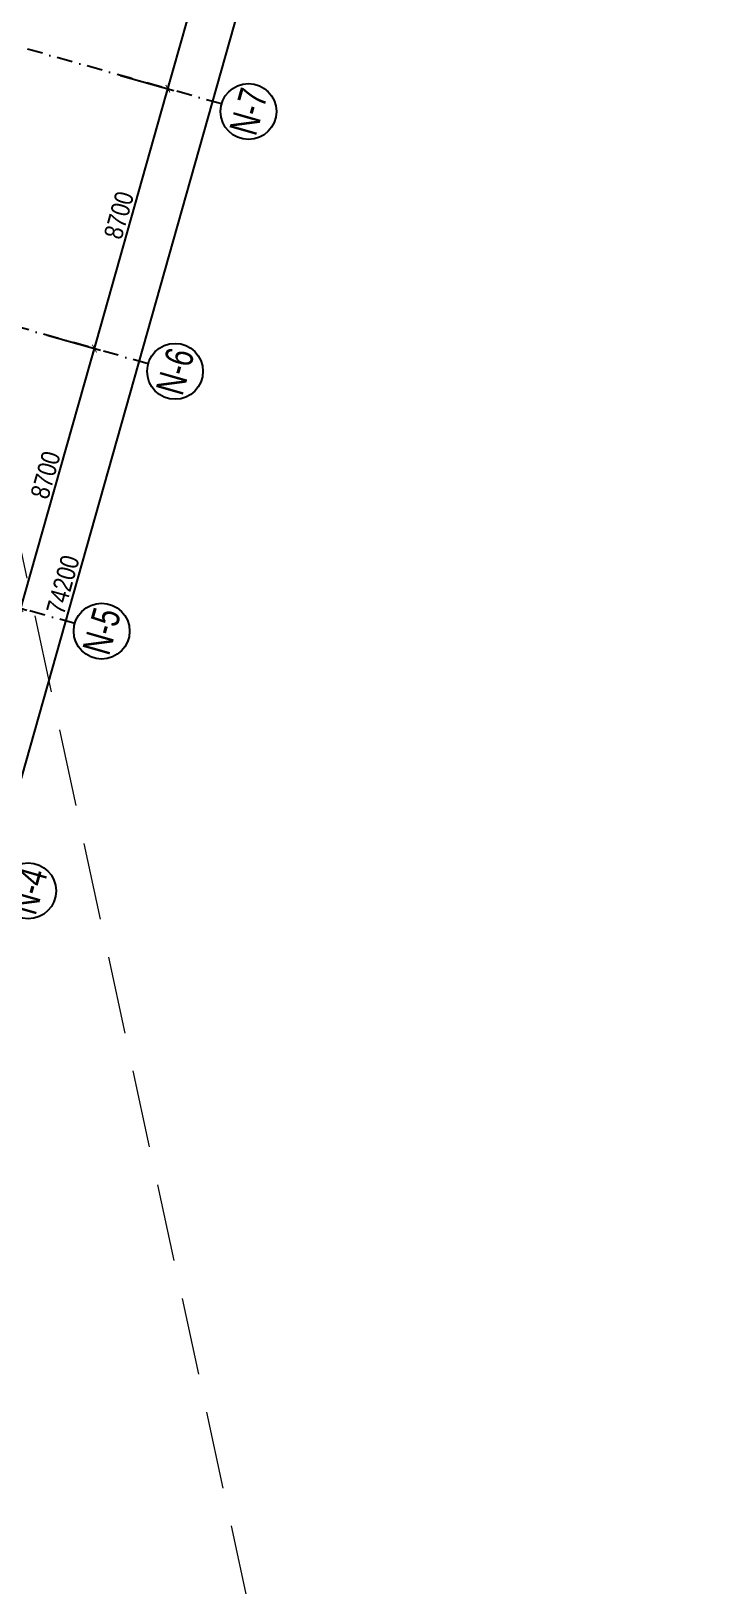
# Model space of a CAD drawing. Header units: millimetres. Extents: x -1534340 to 1713810, y -1348191 to 1114081.
# Drawn here: x 1543597 to 1565858, y -261138 to -211061 of the extents above; entities that cross this region are included whole.
import ezdxf
from ezdxf.enums import TextEntityAlignment as Align

# ---------------------------------------------------------------- set-up
doc = ezdxf.new("R2010")
doc.units = ezdxf.units.MM
doc.header["$LTSCALE"] = 100
doc.header["$PDMODE"] = 32
doc.header["$PDSIZE"] = 2.5
doc.linetypes.add('xref.asix of  podium$0$xref.asix of  podium$0$DASHDOT', pattern=[1, 0.5, -0.25, 0, -0.25])
doc.linetypes.add('Xref.Asix of Basement B2$0$HIDDEN', pattern=[0.375, 0.25, -0.125])
for name, color, linetype in [('ccu12-Manh', 8, 'Continuous'), ('xref.asix of  podium$0$xref.asix of  podium$0$KT-Kich thuoc', 9, 'Continuous'), ('xref.asix of  podium$0$xref.asix of  podium$0$KT-Luoi truc South Tower', 8, 'xref.asix of  podium$0$xref.asix of  podium$0$DASHDOT'), ('xref.asix of  podium$0$xref.asix of  podium$0$ST_MBDV Cot vach 220805$0$AUDIT_I_220805193045-1', 50, 'Continuous')]:
    doc.layers.add(name, color=color, linetype=linetype)
doc.layers.add('Xref.Asix of Basement B2$0$KT-Chi gioi XD', color=7, linetype='Xref.Asix of Basement B2$0$HIDDEN', true_color=0x0066cc)
doc.styles.add('Arial Narrow', font='ARIALN.TTF')
doc.styles.add('xref.asix of  podium$0$xref.asix of  podium$0$ST_MBDV Cot vach 220805$0$HBA-Text', font='GOTHIC.TTF')
doc.dimstyles.new('CCU_1-200', dxfattribs={"dimscale": 200, "dimtxt": 3, "dimasz": 1, "dimexe": 1, "dimexo": 2, "dimgap": 0.5, "dimtad": 1, "dimdec": 0, "dimdsep": 46, "dimtxsty": 'Arial Narrow', "dimblk": 'ARCHTICK', "dimcen": -1, "dimdle": 1, "dimclrd": 256, "dimclre": 256, "dimclrt": 3, "dimadec": 0, "dimazin": 2, "dimtfac": 0.1, "dimtdec": 0, "dimtix": 1, "dimtmove": 2, "dimatfit": 1, "dimfxl": 1, "dimtvp": 0.833333, "dimtolj": 1, "dimtzin": 12, "dimarcsym": 0})

# ---------------------------------------------------------------- blocks, each defined once
blk = doc.blocks.new('_ARCHTICK')
at = {"color": 0, "linetype": 'ByBlock', "const_width": 0.15}
blk.add_lwpolyline([(-0.5, -0.5), (0.5, 0.5)], dxfattribs=at)
blk = doc.blocks.new('*D2933')
at = {"layer": 'Defpoints', "color": 0, "transparency": 16777216}
for p in [(1546095, -212381, 0), (1548004, -212920), (1543729, -220753, 0)]:
    blk.add_point(p, dxfattribs=at)
at = {"layer": 'xref.asix of  podium$0$xref.asix of  podium$0$KT-Kich thuoc', "lineweight": -2, "transparency": 16777216}
for p, q in [((1545584, -221485), (1548058, -212728)), ((1546480, -212490), (1548196, -212974)), ((1544114, -220862), (1545831, -221347))]:
    blk.add_line(p, q, dxfattribs=at)
at = {"layer": 'xref.asix of  podium$0$xref.asix of  podium$0$KT-Kich thuoc', "lineweight": -2, "transparency": 16777216, "xscale": 200, "yscale": 200, "zscale": 200}
for p, rotation in [((1548004, -212920), 74.22121922395897), ((1545638, -221292), 254.221219223959)]:
    blk.add_blockref('_ARCHTICK', p, dxfattribs=dict(at, rotation=rotation))
at = {"layer": 'xref.asix of  podium$0$xref.asix of  podium$0$KT-Kich thuoc', "color": 3, "transparency": 16777216, "insert": (1546430, -216996), "char_height": 600, "attachment_point": 5, "rotation": 74.2212, "style": 'Arial Narrow'}
blk.add_mtext('\\A1;8700', dxfattribs=at)
blk = doc.blocks.new('*D2934')
at = {"layer": 'Defpoints', "color": 0, "transparency": 16777216}
for p in [(1543729, -220753, 0), (1545638, -221292), (1541364, -229125, 0)]:
    blk.add_point(p, dxfattribs=at)
at = {"layer": 'xref.asix of  podium$0$xref.asix of  podium$0$KT-Kich thuoc', "lineweight": -2, "transparency": 16777216}
for p, q in [((1543218, -229857), (1545693, -221100)), ((1544114, -220862), (1545831, -221347)), ((1541749, -229234), (1543465, -229719))]:
    blk.add_line(p, q, dxfattribs=at)
at = {"layer": 'xref.asix of  podium$0$xref.asix of  podium$0$KT-Kich thuoc', "lineweight": -2, "transparency": 16777216, "xscale": 200, "yscale": 200, "zscale": 200}
for p, rotation in [((1545638, -221292), 74.22121922395897), ((1543272, -229664), 254.221219223959)]:
    blk.add_blockref('_ARCHTICK', p, dxfattribs=dict(at, rotation=rotation))
at = {"layer": 'xref.asix of  podium$0$xref.asix of  podium$0$KT-Kich thuoc', "color": 3, "transparency": 16777216, "insert": (1544064, -225368), "char_height": 600, "attachment_point": 5, "rotation": 74.2212, "style": 'Arial Narrow'}
blk.add_mtext('\\A1;8700', dxfattribs=at)
blk = doc.blocks.new('*D2939')
at = {"layer": 'Defpoints', "color": 0, "transparency": 16777216}
for p in [(1551751, -192365, 0), (1555103, -193312), (1531574, -263768, 0)]:
    blk.add_point(p, dxfattribs=at)
at = {"layer": 'xref.asix of  podium$0$xref.asix of  podium$0$KT-Kich thuoc', "lineweight": -2, "transparency": 16777216}
for p, q in [((1552136, -192473), (1555296, -193366)), ((1534872, -264908), (1555158, -193119)), ((1531959, -263877), (1535119, -264770))]:
    blk.add_line(p, q, dxfattribs=at)
at = {"layer": 'xref.asix of  podium$0$xref.asix of  podium$0$KT-Kich thuoc', "lineweight": -2, "transparency": 16777216, "xscale": 200, "yscale": 200, "zscale": 200}
for p, rotation in [((1555103, -193312), 74.22121922395897), ((1534927, -264716), 254.221219223959)]:
    blk.add_blockref('_ARCHTICK', p, dxfattribs=dict(at, rotation=rotation))
at = {"layer": 'xref.asix of  podium$0$xref.asix of  podium$0$KT-Kich thuoc', "color": 3, "transparency": 16777216, "insert": (1544624, -228903), "char_height": 600, "attachment_point": 5, "rotation": 74.2212, "style": 'Arial Narrow'}
blk.add_mtext('\\A1;74200', dxfattribs=at)
blk = doc.blocks.new('*D2947')
at = {"layer": 'Defpoints', "color": 0, "transparency": 16777216}
for p in [(1549249, -201218, 0), (1551158, -201757), (1546095, -212381, 0)]:
    blk.add_point(p, dxfattribs=at)
at = {"layer": 'xref.asix of  podium$0$xref.asix of  podium$0$KT-Kich thuoc', "lineweight": -2, "transparency": 16777216}
for p, q in [((1547949, -213113), (1551213, -201565)), ((1549634, -201327), (1551351, -201812)), ((1546480, -212490), (1548196, -212974))]:
    blk.add_line(p, q, dxfattribs=at)
at = {"layer": 'xref.asix of  podium$0$xref.asix of  podium$0$KT-Kich thuoc', "lineweight": -2, "transparency": 16777216, "xscale": 200, "yscale": 200, "zscale": 200}
for p, rotation in [((1551158, -201757), 74.22122040989464), ((1548004, -212920), 254.2212204098946)]:
    blk.add_blockref('_ARCHTICK', p, dxfattribs=dict(at, rotation=rotation))
at = {"layer": 'xref.asix of  podium$0$xref.asix of  podium$0$KT-Kich thuoc', "color": 3, "transparency": 16777216, "insert": (1549190, -207228), "char_height": 600, "attachment_point": 5, "rotation": 74.2212, "style": 'Arial Narrow'}
blk.add_mtext('\\A1;11600', dxfattribs=at)
blk = doc.blocks.new('xref.asix of  podium$0$xref.asix of  podium$0$ST_MBDV Cot vach 220805$0$GRID-SYM-flat-103')
at = {"layer": 'xref.asix of  podium$0$xref.asix of  podium$0$ST_MBDV Cot vach 220805$0$AUDIT_I_220805193045-1'}
blk.add_circle((0, 0, 0), 900, dxfattribs=at)
at = {"layer": 'xref.asix of  podium$0$xref.asix of  podium$0$ST_MBDV Cot vach 220805$0$AUDIT_I_220805193045-1', "style": 'xref.asix of  podium$0$xref.asix of  podium$0$ST_MBDV Cot vach 220805$0$HBA-Text'}
blk.add_attdef('GRID', text='', height=900, rotation=19.0471, dxfattribs=at).set_placement((0, 0, 0), align=Align.MIDDLE_CENTER)
blk = doc.blocks.new('312')
at = {"layer": 'xref.asix of  podium$0$xref.asix of  podium$0$KT-Luoi truc South Tower', "ltscale": 10}
for p, q in [((1549736, -213409.6), (1507717.2, -201536.2)), ((1547370.3, -221781.7), (1505351.4, -209908.4)), ((1545004.6, -230153.9), (1502985.7, -218280.6))]:
    blk.add_line(p, q, dxfattribs=at)
at = {"layer": 'Xref.Asix of Basement B2$0$KT-Chi gioi XD', "lineweight": 13, "ltscale": 100, "elevation": 0, "flags": 128}
blk.add_lwpolyline([(1536926.6, -198350.2), (1532230.5, -180477.4), (1529880.4, -179665.5), (1520946.6, -186436.8), (1497442.7, -204368.8), (1473775.2, -221476.8, 0.684877), (1504207.8, -335272.8), (1524578.3, -337428.6), (1563007.4, -336214.1), (1565857.8, -332567.4)], format="xyb", close=True, dxfattribs=at)
at = {"layer": 'xref.asix of  podium$0$xref.asix of  podium$0$KT-Kich thuoc'}
ref = blk.add_blockref('xref.asix of  podium$0$xref.asix of  podium$0$ST_MBDV Cot vach 220805$0$GRID-SYM-flat-103', (1550602.1, -213654.3, 0), dxfattribs=at)
ref.add_attrib('GRID', 'N-7', dxfattribs={"layer": 'xref.asix of  podium$0$xref.asix of  podium$0$ST_MBDV Cot vach 220805$0$AUDIT_I_220805193045-1', "height": 900, "rotation": 74, "style": 'xref.asix of  podium$0$xref.asix of  podium$0$ST_MBDV Cot vach 220805$0$HBA-Text', "width": 0.75}).set_placement((1550602.1, -213654.3, 0), align=Align.MIDDLE_CENTER)
ref = blk.add_blockref('xref.asix of  podium$0$xref.asix of  podium$0$ST_MBDV Cot vach 220805$0$GRID-SYM-flat-103', (1548236.4, -222026.5, 0), dxfattribs=at)
ref.add_attrib('GRID', 'N-6', dxfattribs={"layer": 'xref.asix of  podium$0$xref.asix of  podium$0$ST_MBDV Cot vach 220805$0$AUDIT_I_220805193045-1', "height": 900, "rotation": 74, "style": 'xref.asix of  podium$0$xref.asix of  podium$0$ST_MBDV Cot vach 220805$0$HBA-Text', "width": 0.75}).set_placement((1548236.4, -222026.5, 0), align=Align.MIDDLE_CENTER)
ref = blk.add_blockref('xref.asix of  podium$0$xref.asix of  podium$0$ST_MBDV Cot vach 220805$0$GRID-SYM-flat-103', (1545870.7, -230398.7, 0), dxfattribs=at)
ref.add_attrib('GRID', 'N-5', dxfattribs={"layer": 'xref.asix of  podium$0$xref.asix of  podium$0$ST_MBDV Cot vach 220805$0$AUDIT_I_220805193045-1', "height": 900, "rotation": 74, "style": 'xref.asix of  podium$0$xref.asix of  podium$0$ST_MBDV Cot vach 220805$0$HBA-Text', "width": 0.75}).set_placement((1545870.7, -230398.7, 0), align=Align.MIDDLE_CENTER)
ref = blk.add_blockref('xref.asix of  podium$0$xref.asix of  podium$0$ST_MBDV Cot vach 220805$0$GRID-SYM-flat-103', (1543504.9, -238770.8, 0), dxfattribs=at)
ref.add_attrib('GRID', 'N-4', dxfattribs={"layer": 'xref.asix of  podium$0$xref.asix of  podium$0$ST_MBDV Cot vach 220805$0$AUDIT_I_220805193045-1', "height": 900, "rotation": 74, "style": 'xref.asix of  podium$0$xref.asix of  podium$0$ST_MBDV Cot vach 220805$0$HBA-Text', "width": 0.75}).set_placement((1543504.9, -238770.8, 0), align=Align.MIDDLE_CENTER)
for base, p1, p2, picture, middle in [((1555103.4, -193311.8), (1531574.4, -263768.4, 0), (1551751.1, -192364.5, 0), '*D2939', (1544624, -228903.2)), ((1548003.9, -212920.1), (1543729.4, -220752.9, 0), (1546095.1, -212380.8, 0), '*D2933', (1546430, -216995.7)), ((1545638.1, -221292.3), (1541363.6, -229125.1, 0), (1543729.4, -220752.9, 0), '*D2934', (1544064.2, -225367.9))]:
    dim = blk.add_linear_dim(base=base, p1=p1, p2=p2, angle=74.22122, dimstyle='CCU_1-200', dxfattribs=at)
    dim.commit()
    dim.dimension.update_dxf_attribs({"geometry": picture, "text_midpoint": middle})
dim = blk.add_aligned_dim(p1=(1546095.1, -212380.8, 0), p2=(1549249.4, -201217.9, 0), distance=-1983.5, dimstyle='CCU_1-200', dxfattribs=at)
dim.commit()
dim.dimension.update_dxf_attribs({"geometry": '*D2947', "text_midpoint": (1549190, -207228.2)})

msp = doc.modelspace()

# ---------------------------------------------------------------- block references
at = {"layer": 'ccu12-Manh'}
msp.add_blockref('312', (0, 0), dxfattribs=at)

doc.saveas('drawing.dxf')
